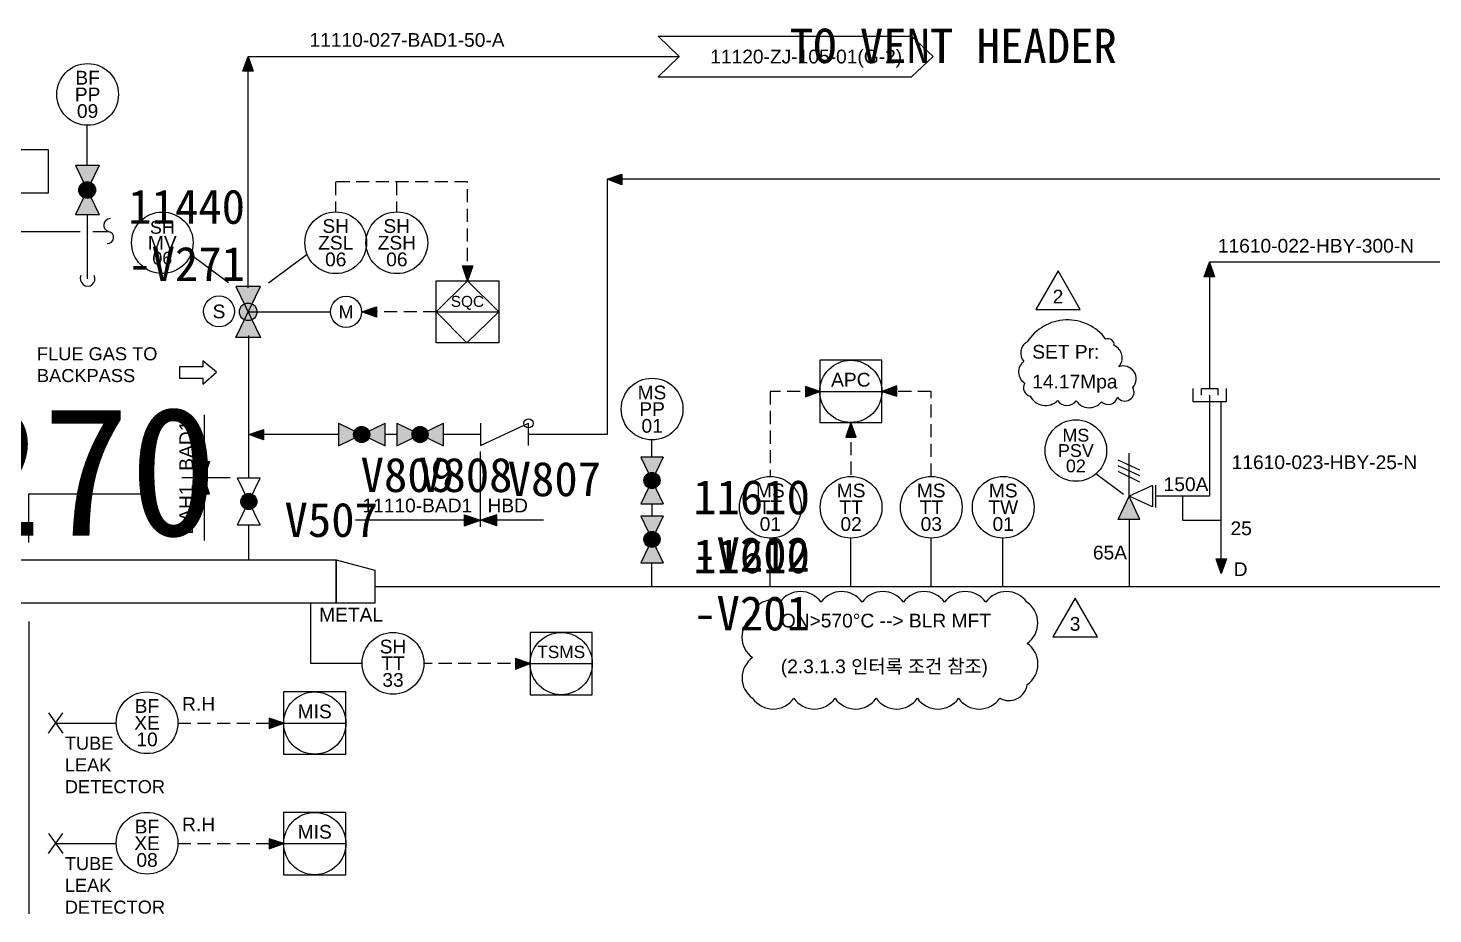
# Model space of a CAD drawing. Header units: millimetres. Extents: x 0 to 643, y 0 to 297.
# Drawn here: x 192.4 to 294.7, y 169.4 to 233.9 of the extents above; entities that cross this region are included whole.
import ezdxf
from ezdxf.enums import TextEntityAlignment as Align

# ---------------------------------------------------------------- set-up
doc = ezdxf.new("R2018")
doc.units = ezdxf.units.MM
doc.linetypes.add('HIDDEN2', pattern=[4.7625, 3.175, -1.5875])
for name, color, linetype in [('1_Valve', 7, 'Continuous'), ('2_Opc', 7, 'Continuous'), ('3_I&C', 7, 'Continuous'), ('5_Etc', 7, 'Continuous'), ('6_PIPE(기타)', 7, 'Continuous'), ('6_PIPE(연료)', 2, 'Continuous'), ('6_PIPE(증기)', 1, 'Continuous'), ('7_REVISION', 7, 'Continuous')]:
    doc.layers.add(name, color=color, linetype=linetype)
doc.styles.get("Standard").update_dxf_attribs({"font": 'arial.ttf'})

# ---------------------------------------------------------------- blocks, each defined once
blk = doc.blocks.new('LOCAL INSTRUMENT_')
at = {"color": 0, "linetype": 'ByBlock', "ltscale": 0.1}
blk.add_circle((0, 0), 2.41, dxfattribs=at)
at = {"color": 0}
for tag, p in [('TAG01', (-0.01, 1.3)), ('TAG02', (0, 0)), ('TAG03', (0, -1.3))]:
    blk.add_attdef(tag, text='', height=1, dxfattribs=at).set_placement(p, align=Align.MIDDLE_CENTER)
blk = doc.blocks.new('*U14')
h = blk.add_hatch(color=0)
h.dxf.hatch_style = 1
h.paths.add_polyline_path([(-0.26, 0.53, -0.228749), (0.26, 0.53), (0.82, 1.71), (-0.82, 1.71)])
h = blk.add_hatch(color=0)
h.dxf.hatch_style = 1
edge = h.paths.add_edge_path()
edge.add_arc((0, 0), 0.589, 0, 360)
h = blk.add_hatch(color=0)
h.dxf.hatch_style = 1
h.paths.add_polyline_path([(0.82, -1.71), (0.26, -0.53, -0.228749), (-0.26, -0.53), (-0.82, -1.71)])
at = {"color": 0, "linetype": 'ByBlock', "ltscale": 0.1}
for p, q in [((0.82, 1.71), (-0.82, 1.71)), ((0.82, 1.71), (-0.82, -1.71)), ((-0.82, 1.71), (0.82, -1.71)), ((-0.82, -1.71), (0.82, -1.71))]:
    blk.add_line(p, q, dxfattribs=at)
at = {"color": 0}
blk.add_circle((0, 0), 0.589, dxfattribs=at)
at = {"color": 0, "lineweight": 30, "flags": 106}
blk.add_attdef('TAG01', text='', height=1, dxfattribs=at).set_placement((0, -2), align=Align.MIDDLE_CENTER)
at = {"color": 0}
blk.add_attdef('DESCRIPTION01', text='', height=1, dxfattribs=at).set_placement((0, -3.5), align=Align.MIDDLE_CENTER)
blk = doc.blocks.new('INDICATE DISPLAY_')
at = {"color": 0}
blk.add_line((-2.43, 0), (2.43, 0), dxfattribs=at)
blk.add_lwpolyline([(2.43, 2.43), (-2.43, 2.43), (-2.43, -2.43), (2.43, -2.43)], close=True, dxfattribs=at)
blk.add_circle((0, 0), 2.43, dxfattribs=at)
for tag, p in [('TAG01', (0, 0.91)), ('TAG02', (0, -0.91))]:
    blk.add_attdef(tag, text='', height=1, dxfattribs=at).set_placement(p, align=Align.MIDDLE_CENTER)
blk = doc.blocks.new('*U28')
h = blk.add_hatch(color=0)
h.dxf.hatch_style = 1
h.paths.add_polyline_path([(-0.25, 0.53, -0.228749), (0.25, 0.53), (0.82, 1.7), (-0.82, 1.7)])
h = blk.add_hatch(color=0)
h.dxf.hatch_style = 1
edge = h.paths.add_edge_path()
edge.add_arc((0, 0), 0.586, 0, 360)
h = blk.add_hatch(color=0)
h.dxf.hatch_style = 1
h.paths.add_polyline_path([(0.82, -1.7), (0.25, -0.53, -0.228749), (-0.25, -0.53), (-0.82, -1.7)])
at = {"color": 0, "linetype": 'ByBlock', "ltscale": 0.1}
for p, q in [((0.82, 1.7), (-0.82, 1.7)), ((0.82, 1.7), (-0.82, -1.7)), ((-0.82, 1.7), (0.82, -1.7)), ((-0.82, -1.7), (0.82, -1.7))]:
    blk.add_line(p, q, dxfattribs=at)
at = {"color": 0}
blk.add_circle((0, 0), 0.586, dxfattribs=at)
at = {"color": 0, "lineweight": 30, "flags": 106}
blk.add_attdef('TAG01', text='', height=1, dxfattribs=at).set_placement((0, -2), align=Align.MIDDLE_CENTER)
at = {"color": 0}
blk.add_attdef('DESCRIPTION01', text='', height=1, dxfattribs=at).set_placement((0, -3.5), align=Align.MIDDLE_CENTER)
blk = doc.blocks.new('*U30')
h = blk.add_hatch(color=0)
h.dxf.hatch_style = 1
h.paths.add_polyline_path([(0.78, -1.71), (0, 0), (-0.78, -1.71)])
at = {"color": 0}
for p, q in [((0, 0), (0, 3.14)), ((0.78, 1.9), (-0.78, 2.62)), ((0.78, 1.49), (-0.78, 2.2)), ((0.78, 1.03), (-0.78, 1.79)), ((-0.78, -1.71), (0, 0)), ((1.71, 0.78), (0, 0)), ((1.71, -0.78), (0, 0)), ((0.78, -1.71), (0, 0)), ((1.71, 0.78), (1.71, -0.78)), ((0.78, -1.71), (-0.78, -1.71))]:
    blk.add_line(p, q, dxfattribs=at)
blk.add_circle((-3.87, 3.32), 2.24, dxfattribs=at)
for tag, p in [('TAG01', (-3.87, 4.44)), ('TAG02', (-3.87, 3.32)), ('TAG03', (-3.87, 2.2))]:
    blk.add_attdef(tag, text='', height=0.932, dxfattribs=at).set_placement(p, align=Align.MIDDLE_CENTER)
blk = doc.blocks.new('PROCESS LINE BREAK_')
at = {"color": 0, "linetype": 'ByBlock', "ltscale": 0.1}
for p, q in [((-9.9, 1.58), (9.9, 1.58)), ((-8.24, 0), (-9.9, 1.58)), ((11.6, 0), (9.9, 1.58)), ((-8.24, 0), (-9.9, -1.58)), ((11.6, 0), (9.9, -1.58)), ((-9.9, -1.58), (9.9, -1.58))]:
    blk.add_line(p, q, dxfattribs=at)
at = {"color": 0, "lineweight": 30, "flags": 104}
blk.add_attdef('DESCRIPTION02_', text='', height=1.2, dxfattribs=at).set_placement((0.83, 2.58), align=Align.BOTTOM_CENTER)
at = {"color": 0}
blk.add_attdef('DESCRIPTION01_', text='', height=1.2, dxfattribs=at).set_placement((1.68, 0), align=Align.MIDDLE_CENTER)
blk = doc.blocks.new('*U31')
h = blk.add_hatch(color=0)
h.dxf.hatch_style = 1
edge = h.paths.add_edge_path()
edge.add_arc((0, 0), 0.586, 0, 360)
at = {"color": 0, "linetype": 'ByBlock', "ltscale": 0.1}
for p, q in [((0.82, 1.7), (-0.82, 1.7)), ((0.82, 1.7), (-0.82, -1.7)), ((-0.82, 1.7), (0.82, -1.7)), ((-0.82, -1.7), (0.82, -1.7))]:
    blk.add_line(p, q, dxfattribs=at)
at = {"color": 0}
blk.add_circle((0, 0), 0.586, dxfattribs=at)
at = {"color": 0, "lineweight": 30, "flags": 106}
blk.add_attdef('TAG01', text='', height=1, dxfattribs=at).set_placement((0, -2), align=Align.MIDDLE_CENTER)
at = {"color": 0}
blk.add_attdef('DESCRIPTION01', text='', height=1, dxfattribs=at).set_placement((0, -3.5), align=Align.MIDDLE_CENTER)
blk = doc.blocks.new('*U32')
h = blk.add_hatch(color=0)
h.dxf.hatch_style = 1
h.paths.add_polyline_path([(-1.17, 0.4), (-1.17, -0.4), (0, 0)])
h = blk.add_hatch(color=0)
h.dxf.hatch_style = 1
h.paths.add_polyline_path([(1.17, -0.4), (1.17, 0.4), (0, 0)])
at = {"color": 0}
for p, q in [((0, 1.62), (0, -1.91)), ((-1.17, 0), (-4.58, 0)), ((-1.17, 0.4), (-1.17, -0.4)), ((-1.17, 0.4), (0, 0)), ((-1.17, -0.4), (0, 0)), ((1.17, 0.4), (0, 0)), ((1.17, -0.4), (0, 0)), ((1.17, 0.4), (1.17, -0.4)), ((4.58, 0), (1.17, 0))]:
    blk.add_line(p, q, dxfattribs=at)
blk.add_attdef('DESCRIPTION01_', text='', height=1, dxfattribs=at).set_placement((-0.5, 0.5), align=Align.BOTTOM_RIGHT)
blk.add_attdef('DESCRIPTION02_', text='', height=1, dxfattribs=at).set_placement((0.5, 0.5), align=Align.BOTTOM_LEFT)
blk = doc.blocks.new('DIGITAL LOGIC CONTROLS_')
at = {"color": 0}
for p, q in [((-2.43, 0), (-4.85, -2.41)), ((0, -2.41), (-2.43, 0)), ((-4.85, -2.41), (-2.47, -4.81)), ((-4.85, -2.41), (0, -2.41)), ((-2.47, -4.81), (0, -2.41))]:
    blk.add_line(p, q, dxfattribs=at)
blk.add_lwpolyline([(-4.85, 0), (0, 0), (0, -4.81), (-4.85, -4.81)], close=True, dxfattribs=at)
blk.add_attdef('TAG01', text='', height=0.8, dxfattribs=at).set_placement((-2.43, -1.61), align=Align.MIDDLE_CENTER)
blk = doc.blocks.new('*U36')
h = blk.add_hatch(color=0)
h.dxf.hatch_style = 1
h.paths.add_polyline_path([(-0.27, 0.55, -0.228749), (0.27, 0.55), (0.86, 1.78), (-0.86, 1.78)])
h = blk.add_hatch(color=0)
h.dxf.hatch_style = 1
edge = h.paths.add_edge_path()
edge.add_arc((0, 0), 0.614, 0, 360)
h = blk.add_hatch(color=0)
h.dxf.hatch_style = 1
h.paths.add_polyline_path([(0.86, -1.78), (0.27, -0.55, -0.228749), (-0.27, -0.55), (-0.86, -1.78)])
at = {"color": 0, "linetype": 'ByBlock', "ltscale": 0.1}
for p, q in [((0.86, 1.78), (-0.86, 1.78)), ((0.86, 1.78), (-0.86, -1.78)), ((-0.86, 1.78), (0.86, -1.78)), ((-0.86, -1.78), (0.86, -1.78))]:
    blk.add_line(p, q, dxfattribs=at)
at = {"color": 0}
blk.add_circle((0, 0), 0.614, dxfattribs=at)
at = {"color": 0, "lineweight": 30, "flags": 106}
blk.add_attdef('TAG01', text='', height=1, dxfattribs=at).set_placement((0, -2), align=Align.MIDDLE_CENTER)
at = {"color": 0}
blk.add_attdef('DESCRIPTION01', text='', height=1, dxfattribs=at).set_placement((0, -3.5), align=Align.MIDDLE_CENTER)
blk = doc.blocks.new('*U11')
at = {"color": 0}
for tag, p in [('TAG01', (5, 1.5)), ('DESCRIPTION01', (5, -2.07))]:
    blk.add_attdef(tag, text='', height=1, dxfattribs=at).set_placement(p, align=Align.MIDDLE_CENTER)
blk = doc.blocks.new('PIPE CLASS CHANGE_1')
h = blk.add_hatch(color=0)
h.dxf.hatch_style = 1
h.paths.add_polyline_path([(-1.17, 0.4), (-1.17, -0.4), (0, 0)])
h = blk.add_hatch(color=0)
h.dxf.hatch_style = 1
h.paths.add_polyline_path([(1.17, -0.4), (1.17, 0.4), (0, 0)])
at = {"color": 0}
for p, q in [((-1.17, 0), (-9.11, 0)), ((-1.17, 0.4), (-1.17, -0.4)), ((-1.17, 0.4), (0, 0)), ((-1.17, -0.4), (0, 0)), ((0, 0.48), (0, -5)), ((1.17, 0.4), (0, 0)), ((1.17, -0.4), (0, 0)), ((1.17, 0.4), (1.17, -0.4)), ((4.58, 0), (1.17, 0))]:
    blk.add_line(p, q, dxfattribs=at)
blk.add_attdef('DESCRIPTION01_', text='', height=1, dxfattribs=at).set_placement((-0.5, 0.5), align=Align.BOTTOM_RIGHT)
blk.add_attdef('DESCRIPTION02_', text='', height=1, dxfattribs=at).set_placement((0.5, 0.5), align=Align.BOTTOM_LEFT)
blk = doc.blocks.new('REVISION')
at = {"color": 0, "lineweight": 25}
blk.add_lwpolyline([(1.8, 0), (0, 3.13), (-1.8, 0)], close=True, dxfattribs=at)
at = {"color": 0, "lineweight": -2}
blk.add_attdef('DESCRIPTION01', text='', height=1.04, dxfattribs=at).set_placement((0, 1.04), align=Align.MIDDLE_CENTER)
blk = doc.blocks.new('*U46')
at = {"color": 0}
for p, q in [((-2.735, -2.13), (-2.735, -3.641)), ((-2.735, -3.641), (0.508, -2.13)), ((0.508, -3.641), (0.508, -2.13))]:
    blk.add_line(p, q, dxfattribs=at)
blk.add_circle((0.508, -2.13), 0.313, dxfattribs=at)
at = {"color": 0, "lineweight": 30, "flags": 104}
blk.add_attdef('TAG01', text='', height=1, dxfattribs=at).set_placement((-1.114, -4.885), align=Align.MIDDLE_CENTER)
at = {"color": 0}
blk.add_attdef('DESCRIPTION01', text='', height=1, dxfattribs=at).set_placement((-1.114, -6.885), align=Align.MIDDLE_CENTER)
blk = doc.blocks.new('*U47')
h = blk.add_hatch(color=0)
h.dxf.hatch_style = 1
h.paths.add_polyline_path([(-11.66, 6.96, -0.112916), (-11.39, 7.03, -0.112916), (-11.11, 6.96), (-10.49, 8.24), (-12.28, 8.24)])
h = blk.add_hatch(color=0)
h.dxf.hatch_style = 1
h.paths.add_polyline_path([(-11.11, 6.96), (-11.39, 6.39), (-11.11, 5.81, 0.627672)])
h.paths.add_polyline_path([(-11.11, 6.96, 0.112916), (-11.39, 7.03, 0.112916), (-11.66, 6.96), (-11.39, 6.39)])
h.paths.add_polyline_path([(-11.66, 5.81), (-11.39, 6.39), (-11.66, 6.96, 0.627672)])
h.paths.add_polyline_path([(-11.11, 5.81), (-11.39, 6.39), (-11.66, 5.81, 0.112916), (-11.39, 5.75, 0.112916)])
h = blk.add_hatch(color=0)
h.dxf.hatch_style = 1
h.paths.add_polyline_path([(-12.28, 4.53), (-10.49, 4.53), (-11.11, 5.81, -0.228749), (-11.66, 5.81)])
at = {"color": 0}
for p, q in [((-10.49, 8.24), (-12.28, 8.24)), ((-12.28, 4.53), (-10.49, 8.24)), ((-12.28, 8.24), (-10.49, 4.53)), ((-11.39, 6.39), (-5.39, 6.39)), ((-10.49, 4.53), (-12.28, 4.53))]:
    blk.add_line(p, q, dxfattribs=at)
for centre, radius in [((-17.64, 11.42), 2.24), ((-4.26, 6.39), 1.13), ((-11.39, 6.39), 0.639)]:
    blk.add_circle(centre, radius, dxfattribs=at)
at = {"color": 0, "insert": (-4.26, 6.39), "char_height": 0.928, "attachment_point": 5}
blk.add_mtext_dynamic_manual_height_columns('M', width=4.2777, gutter_width=4.64, heights=[0], dxfattribs=at)
at = {"color": 0}
for tag, height, p in [('TAG01', 0.933, (-17.64, 12.55)), ('TAG02', 0.933, (-17.64, 11.42)), ('TAG03', 0.933, (-17.64, 10.3)), ('DESCRIPTION01', 1, (-5.02, -2.02))]:
    blk.add_attdef(tag, text='', height=height, dxfattribs=at).set_placement(p, align=Align.MIDDLE_CENTER)

msp = doc.modelspace()

# ---------------------------------------------------------------- hatches: boundary and pattern name
at = {"layer": '3_I&C'}
h = msp.add_hatch(color=256, dxfattribs=at)
h.dxf.hatch_style = 1
h.paths.add_polyline_path([(224.01, 216.53), (224.36, 215.46), (224.76, 216.53)])
h = msp.add_hatch(color=256, dxfattribs=at)
h.dxf.hatch_style = 1
h.paths.add_polyline_path([(217.74, 213.55), (216.67, 213.2), (217.74, 212.8)])
h = msp.add_hatch(color=256, dxfattribs=at)
h.dxf.hatch_style = 1
h.paths.add_polyline_path([(248.97, 207), (250.02, 207.4), (248.97, 207.76)])
h = msp.add_hatch(color=256, dxfattribs=at)
h.dxf.hatch_style = 1
h.paths.add_polyline_path([(255.62, 207.8), (254.54, 207.4), (255.62, 207.04)])
h = msp.add_hatch(color=256, dxfattribs=at)
h.dxf.hatch_style = 1
h.paths.add_polyline_path([(252.68, 204.06), (252.28, 205.14), (251.92, 204.06)])
h = msp.add_hatch(color=256, dxfattribs=at)
h.dxf.hatch_style = 1
h.paths.add_polyline_path([(227.86, 187.18), (228.93, 187.58), (227.86, 187.94)])
h = msp.add_hatch(color=256, dxfattribs=at)
h.dxf.hatch_style = 1
h.paths.add_polyline_path([(209.91, 182.86), (210.98, 183.25), (209.91, 183.61)])
h = msp.add_hatch(color=256, dxfattribs=at)
h.dxf.hatch_style = 1
h.paths.add_polyline_path([(209.91, 174.08), (210.98, 174.47), (209.91, 174.83)])
at = {"layer": '6_PIPE(기타)'}
h = msp.add_hatch(color=256, dxfattribs=at)
h.dxf.hatch_style = 1
h.paths.add_polyline_path([(278.77, 215.74), (278.41, 216.81), (278.02, 215.74)])
h = msp.add_hatch(color=256, dxfattribs=at)
h.dxf.hatch_style = 1
h.paths.add_polyline_path([(278.89, 195.21), (279.25, 194.13), (279.65, 195.21)])
at = {"layer": '6_PIPE(연료)'}
h = msp.add_hatch(color=256, dxfattribs=at)
h.dxf.hatch_style = 1
h.paths.add_polyline_path([(208.75, 230.71), (208.4, 231.78), (208, 230.71)])
h = msp.add_hatch(color=256, dxfattribs=at)
h.dxf.hatch_style = 1
h.paths.add_polyline_path([(235.6, 223.21), (234.53, 222.85), (235.6, 222.45)])
h = msp.add_hatch(color=256, dxfattribs=at)
h.dxf.hatch_style = 1
h.paths.add_polyline_path([(209.51, 204.62), (208.44, 204.26), (209.51, 203.86)])

# ---------------------------------------------------------------- linework, layer by layer
msp.add_lwpolyline([(245.13, 185.05, 0.520567), (248.13, 185.05, 0.520567), (251.13, 185.05, 0.520567), (254.13, 185.05, 0.520567), (257.13, 185.05, 0.520567), (260.13, 185.05, 0.520567), (263.13, 185.05, 0.520567), (265.13, 186.05, 0.520567), (265.13, 189.05, 0.520567), (265.11, 192.04, 0.520567), (262.11, 192.04, 0.520567), (259.11, 192.04, 0.520567), (256.11, 192.04, 0.520567), (253.11, 192.04, 0.520567), (250.11, 192.04, 0.520567), (247.11, 192.04, 0.520567), (245.13, 191.01, 0.520567), (245.13, 188.01, 0.520567)], format="xyb", close=True)
at = {"layer": '1_Valve'}
for p, q in [((206.97, 215.3), (204.21, 217.35)), ((272.14, 199.89), (270.13, 201.39))]:
    msp.add_line(p, q, dxfattribs=at)
msp.add_circle((206.27, 213.22), 1.13, dxfattribs=at)
at = {"layer": '3_I&C'}
for p, q in [((196.67, 223.84), (196.67, 226.78)), ((196.7, 215.6), (196.69, 220.28)), ((209.87, 215.3), (212.69, 217.4)), ((237.79, 202.61), (237.79, 203.86)), ((246.4, 193.18), (246.4, 196.72)), ((252.28, 193.18), (252.28, 196.72)), ((258.12, 193.18), (258.12, 196.72)), ((263.36, 193.18), (263.36, 196.72)), ((212.96, 187.58), (212.96, 191.99)), ((216.7, 187.58), (212.96, 187.58)), ((193.86, 182.52), (194.89, 183.99)), ((193.86, 183.99), (194.89, 182.52)), ((194.38, 183.25), (198.79, 183.25)), ((193.86, 173.74), (194.89, 175.21)), ((193.86, 175.21), (194.89, 173.74)), ((194.38, 174.48), (198.79, 174.48))]:
    msp.add_line(p, q, dxfattribs=at)
at = {"layer": '3_I&C', "linetype": 'HIDDEN2', "ltscale": 0.3}
for p, q in [((224.36, 222.65), (214.75, 222.65)), ((214.75, 222.65), (214.75, 220.47)), ((219.2, 222.65), (219.2, 220.47)), ((224.36, 215.46), (224.36, 222.65)), ((222.1, 213.2), (216.65, 213.2)), ((250.02, 207.4), (246.4, 207.4)), ((246.4, 207.4), (246.4, 201.2)), ((258.12, 207.4), (254.55, 207.4)), ((258.12, 201.2), (258.12, 207.4)), ((252.28, 205.14), (252.28, 201.2)), ((228.93, 187.58), (221.19, 187.58)), ((203.27, 183.25), (210.98, 183.25)), ((203.27, 174.48), (210.98, 174.47))]:
    msp.add_line(p, q, dxfattribs=at)
at = {"layer": '3_I&C'}
for points in [[(224.01, 216.53), (224.76, 216.53), (224.36, 215.46), (224.01, 216.53)], [(217.74, 213.55), (217.74, 212.8), (216.67, 213.2), (217.74, 213.55)], [(248.97, 207.76), (248.97, 207), (250.02, 207.4), (248.97, 207.76)], [(255.62, 207.04), (255.62, 207.8), (254.54, 207.4), (255.62, 207.04)], [(251.92, 204.06), (252.68, 204.06), (252.28, 205.14), (251.92, 204.06)], [(227.86, 187.94), (227.86, 187.18), (228.93, 187.58), (227.86, 187.94)], [(209.91, 183.61), (209.91, 182.86), (210.98, 183.25), (209.91, 183.61)], [(209.91, 174.83), (209.91, 174.08), (210.98, 174.47), (209.91, 174.83)]]:
    msp.add_lwpolyline(points, dxfattribs=at)
msp.add_arc((196.7, 215.6), 0.536, 154.0448, 25.9552, dxfattribs=at)
at = {"layer": '5_Etc'}
for points in [[(193.86, 224.99), (147.95, 224.99), (147.95, 221.86), (193.86, 221.86)], [(147.95, 195.13), (214.79, 195.13), (214.79, 191.99), (147.95, 191.99)]]:
    msp.add_lwpolyline(points, close=True, dxfattribs=at)
msp.add_lwpolyline([(214.79, 195.13), (217.61, 194.37), (217.61, 191.99), (214.79, 191.99), (214.79, 195.13)], dxfattribs=at)
at = {"layer": '6_PIPE(기타)'}
for p, q in [((188.82, 219.04), (196.17, 219.04)), ((197.08, 219.04), (198.23, 219.04)), ((299.03, 216.81), (278.41, 216.81)), ((278.41, 216.81), (278.41, 207.6)), ((277.22, 206.64), (277.22, 207.6)), ((277.82, 207.12), (277.82, 207.6)), ((277.82, 207.6), (279.01, 207.6)), ((278.41, 207.12), (278.41, 199.77)), ((279.01, 207.6), (279.01, 207.12)), ((279.61, 207.6), (279.61, 206.64)), ((279.61, 206.64), (277.22, 206.64)), ((279.25, 194.13), (279.25, 206.64)), ((274.48, 200.57), (274.48, 198.94)), ((192.43, 196.4), (192.43, 199.93)), ((192.43, 199.93), (200.93, 199.93)), ((278.41, 199.77), (274.48, 199.77)), ((276.43, 199.77), (276.43, 198.03)), ((276.43, 198.03), (279.25, 198.03)), ((192.43, 190.64), (192.43, 169.35))]:
    msp.add_line(p, q, dxfattribs=at)
for points in [[(278.77, 215.74), (278.02, 215.74), (278.41, 216.81), (278.77, 215.74)], [(206.09, 208.79), (205.1, 209.62), (205.1, 209.19), (203.39, 209.19), (203.39, 208.35), (205.1, 208.35), (205.1, 207.92), (206.09, 208.79)], [(278.89, 195.21), (279.65, 195.21), (279.25, 194.13), (278.89, 195.21)]]:
    msp.add_lwpolyline(points, dxfattribs=at)
for centre, radius, start, end in [((198.36, 219.5), 0.485, 93.2992, 254.807), ((198.15, 218.6), 0.441, 267.9156, 79.1182), ((201.03, 200.38), 0.462, 90.2373, 257.3558), ((200.85, 199.5), 0.441, 267.9156, 79.1182)]:
    msp.add_arc(centre, radius, start, end, dxfattribs=at)
at = {"layer": '6_PIPE(연료)'}
for p, q in [((208.4, 214.95), (208.4, 231.78)), ((208.4, 231.78), (239.81, 231.78)), ((372.9, 222.85), (234.53, 222.85)), ((234.53, 222.85), (234.53, 204.26)), ((208.44, 201.08), (208.44, 211.47)), ((214.96, 204.26), (208.44, 204.26)), ((219.21, 204.26), (218.35, 204.26)), ((225.32, 204.26), (222.61, 204.26)), ((234.53, 204.26), (228.81, 204.26)), ((208.44, 195.13), (208.44, 197.68))]:
    msp.add_line(p, q, dxfattribs=at)
for points in [[(208.75, 230.71), (208, 230.71), (208.4, 231.78), (208.75, 230.71)], [(235.6, 223.21), (235.6, 222.45), (234.53, 222.85), (235.6, 223.21)], [(209.51, 204.62), (209.51, 203.86), (208.44, 204.26), (209.51, 204.62)]]:
    msp.add_lwpolyline(points, dxfattribs=at)
at = {"layer": '6_PIPE(증기)'}
for p, q in [((237.79, 199.21), (237.79, 198.32)), ((272.54, 198.03), (272.54, 193.18)), ((237.79, 193.18), (237.79, 194.92)), ((217.61, 193.18), (372.9, 193.18))]:
    msp.add_line(p, q, dxfattribs=at)
at = {"layer": '7_REVISION'}
for centre, radius, start, end in [((268.06, 209.11), 3.49, 36.9184, 147.1763), ((265.57, 210.2), 0.923, 120.9509, 221.8008), ((271.01, 210.79), 0.447, 352.8747, 110.6584), ((271.07, 209.84), 0.973, 317.7078, 66.6925), ((265.47, 208.81), 0.97, 126.8136, 237.9031), ((272.13, 208.31), 0.938, 317.7613, 111.4143), ((265.47, 207.66), 0.616, 147.3871, 257.3877), ((272.24, 207.36), 0.666, 215.2392, 29.3267), ((266.46, 207.63), 1.26, 206.8932, 314.4005), ((268.02, 207.19), 0.823, 214.2458, 324.973), ((269.64, 207.34), 1.13, 213.3655, 322.1387), ((271.02, 207.15), 0.705, 226.2256, 345.0536)]:
    msp.add_arc(centre, radius, start, end, dxfattribs=at)

# ---------------------------------------------------------------- block references
at = {"layer": '1_Valve'}
ref = msp.add_blockref('*U36', (196.67, 222.06), dxfattribs=at)
lines = msp.add_mtext('11440\\P-V271', dxfattribs={"layer": '0', "color": 0, "insert": (199.66, 222.1), "char_height": 2.5, "attachment_point": 1})
ref.add_attrib('TAG01', '', (199.66, 222.1), dxfattribs={"flags": 104}).embed_mtext(lines)
ref = msp.add_blockref('*U47', (219.78, 206.8), dxfattribs=at)
ref.add_attrib('TAG01', 'SH', dxfattribs={"layer": '0', "color": 0, "height": 0.933}).set_placement((202.14, 219.34), align=Align.MIDDLE_CENTER)
ref.add_attrib('TAG02', 'MV', dxfattribs={"layer": '0', "color": 0, "height": 1}).set_placement((202.14, 218.22), align=Align.MIDDLE_CENTER)
ref.add_attrib('TAG03', '06', dxfattribs={"layer": '0', "color": 0, "height": 0.933}).set_placement((202.14, 217.1), align=Align.MIDDLE_CENTER)
ref.add_attrib('DESCRIPTION01', 'S', dxfattribs={"layer": '0', "color": 0, "height": 1}).set_placement((206.27, 213.22), align=Align.MIDDLE_CENTER)
ref = msp.add_blockref('*U14', (141.8, 208.19), dxfattribs=dict(at, rotation=90))
lines = msp.add_mtext('11440-V270', dxfattribs={"layer": '0', "color": 0, "insert": (142.26, 206.29), "char_height": 9.392, "attachment_point": 1})
ref.add_attrib('TAG01', '', (142.26, 206.29), dxfattribs={"flags": 104}).embed_mtext(lines)
ref = msp.add_blockref('*U28', (216.66, 204.26), dxfattribs=dict(at, rotation=90))
lines = msp.add_mtext('V809', dxfattribs={"layer": '0', "color": 0, "insert": (216.58, 202.57), "char_height": 2.5, "attachment_point": 1})
ref.add_attrib('TAG01', '', (216.58, 202.57), dxfattribs={"flags": 104}).embed_mtext(lines)
ref = msp.add_blockref('*U28', (220.91, 204.26), dxfattribs=dict(at, rotation=90))
lines = msp.add_mtext('V808', dxfattribs={"layer": '0', "color": 0, "insert": (220.84, 202.57), "char_height": 2.5, "attachment_point": 1})
ref.add_attrib('TAG01', '', (220.84, 202.57), dxfattribs={"flags": 104}).embed_mtext(lines)
ref = msp.add_blockref('*U46', (228.26, 207.37), dxfattribs=dict(at, xscale=1.077625483031632, yscale=1.077625483031632, zscale=1.077625483031632))
lines = msp.add_mtext('V807', dxfattribs={"layer": '0', "color": 0, "insert": (227.29, 202.27), "char_height": 2.5, "attachment_point": 1})
ref.add_attrib('TAG01', '', (227.29, 202.27), dxfattribs={"flags": 104}).embed_mtext(lines)
msp.add_blockref('*U30', (272.54, 199.77), dxfattribs=at).add_auto_attribs({'TAG01': 'MS', 'TAG02': 'PSV', 'TAG03': '02'})
ref = msp.add_blockref('*U28', (237.8, 200.91), dxfattribs=at)
lines = msp.add_mtext('11610\\P-V202', dxfattribs={"layer": '0', "color": 0, "insert": (240.8, 200.95), "char_height": 2.5, "attachment_point": 1})
ref.add_attrib('TAG01', '', (240.8, 200.95), dxfattribs={"flags": 104}).embed_mtext(lines)
ref = msp.add_blockref('*U31', (208.44, 199.38), dxfattribs=dict(at, rotation=180))
lines = msp.add_mtext('V507', dxfattribs={"layer": '0', "color": 0, "insert": (211.04, 199.3), "char_height": 2.5, "attachment_point": 1})
ref.add_attrib('TAG01', '', (211.04, 199.3), dxfattribs={"flags": 104}).embed_mtext(lines)
ref = msp.add_blockref('*U28', (237.8, 196.62), dxfattribs=at)
lines = msp.add_mtext('11610\\P-V201', dxfattribs={"layer": '0', "color": 0, "insert": (240.8, 196.66), "char_height": 2.5, "attachment_point": 1})
ref.add_attrib('TAG01', '', (240.8, 196.66), dxfattribs={"flags": 104}).embed_mtext(lines)
at = {"layer": '2_Opc'}
ref = msp.add_blockref('PROCESS LINE BREAK_', (247.47, 231.78), dxfattribs=dict(at, xscale=0.9318872133403724, yscale=0.9318872133403724, zscale=0.9318872133403724))
ref.add_attrib('DESCRIPTION01_', '11120-ZJ-105-01(G-2)', dxfattribs={"layer": '0', "color": 0, "height": 1}).set_placement((249.03, 231.78), align=Align.MIDDLE_CENTER)
lines = msp.add_mtext('TO VENT HEADER', dxfattribs={"layer": '0', "color": 0, "insert": (247.84, 233.81), "char_height": 2.5, "attachment_point": 1})
ref.add_attrib('DESCRIPTION02_', '', (247.84, 233.81), dxfattribs={"flags": 104}).embed_mtext(lines)
at = {"layer": '3_I&C'}
ref = msp.add_blockref('LOCAL INSTRUMENT_', (196.7, 229.02), dxfattribs=dict(at, xscale=0.9328066012362992, yscale=0.9328066012362992, zscale=0.9328066012362992))
ref.add_attrib('TAG01', 'BF', dxfattribs={"layer": '0', "color": 0, "height": 1}).set_placement((196.7, 230.24), align=Align.MIDDLE_CENTER)
ref.add_attrib('TAG02', 'PP', dxfattribs={"layer": '0', "color": 0, "height": 1}).set_placement((196.7, 229.02), align=Align.MIDDLE_CENTER)
ref.add_attrib('TAG03', '09', dxfattribs={"layer": '0', "color": 0, "height": 1}).set_placement((196.7, 227.81), align=Align.MIDDLE_CENTER)
ref = msp.add_blockref('LOCAL INSTRUMENT_', (214.77, 218.22), dxfattribs=dict(at, xscale=0.9328066012362992, yscale=0.9328066012362992, zscale=0.9328066012362992))
ref.add_attrib('TAG01', 'SH', dxfattribs={"layer": '0', "color": 0, "height": 1}).set_placement((214.77, 219.44), align=Align.MIDDLE_CENTER)
ref.add_attrib('TAG02', 'ZSL', dxfattribs={"layer": '0', "color": 0, "height": 1}).set_placement((214.77, 218.22), align=Align.MIDDLE_CENTER)
ref.add_attrib('TAG03', '06', dxfattribs={"layer": '0', "color": 0, "height": 1}).set_placement((214.77, 217.01), align=Align.MIDDLE_CENTER)
ref = msp.add_blockref('LOCAL INSTRUMENT_', (219.22, 218.22), dxfattribs=dict(at, xscale=0.9328066012362992, yscale=0.9328066012362992, zscale=0.9328066012362992))
ref.add_attrib('TAG01', 'SH', dxfattribs={"layer": '0', "color": 0, "height": 1}).set_placement((219.21, 219.44), align=Align.MIDDLE_CENTER)
ref.add_attrib('TAG02', 'ZSH', dxfattribs={"layer": '0', "color": 0, "height": 1}).set_placement((219.22, 218.22), align=Align.MIDDLE_CENTER)
ref.add_attrib('TAG03', '06', dxfattribs={"layer": '0', "color": 0, "height": 1}).set_placement((219.22, 217.01), align=Align.MIDDLE_CENTER)
ref = msp.add_blockref('DIGITAL LOGIC CONTROLS_', (226.65, 215.46), dxfattribs=dict(at, xscale=0.9410613136604467, yscale=0.9410613136604467, zscale=0.9410613136604467))
ref.add_attrib('TAG01', 'SQC', dxfattribs={"layer": '0', "color": 0, "height": 0.8}).set_placement((224.36, 213.95), align=Align.MIDDLE_CENTER)
ref = msp.add_blockref('INDICATE DISPLAY_', (252.28, 207.4), dxfattribs=dict(at, xscale=0.9323980496620473, yscale=0.9323980496620473, zscale=0.9323980496620473))
ref.add_attrib('TAG01', 'APC', dxfattribs={"layer": '0', "color": 0, "height": 1}).set_placement((252.28, 208.25), align=Align.MIDDLE_CENTER)
ref = msp.add_blockref('LOCAL INSTRUMENT_', (237.81, 206.11), dxfattribs=dict(at, xscale=0.9328066012362992, yscale=0.9328066012362992, zscale=0.9328066012362992))
ref.add_attrib('TAG01', 'MS', dxfattribs={"layer": '0', "color": 0, "height": 1}).set_placement((237.8, 207.32), align=Align.MIDDLE_CENTER)
ref.add_attrib('TAG02', 'PP', dxfattribs={"layer": '0', "color": 0, "height": 1}).set_placement((237.81, 206.11), align=Align.MIDDLE_CENTER)
ref.add_attrib('TAG03', '01', dxfattribs={"layer": '0', "color": 0, "height": 1}).set_placement((237.81, 204.89), align=Align.MIDDLE_CENTER)
ref = msp.add_blockref('LOCAL INSTRUMENT_', (246.42, 198.96), dxfattribs=dict(at, xscale=0.9328066012362992, yscale=0.9328066012362992, zscale=0.9328066012362992))
ref.add_attrib('TAG01', 'MS', dxfattribs={"layer": '0', "color": 0, "height": 1}).set_placement((246.42, 200.18), align=Align.MIDDLE_CENTER)
ref.add_attrib('TAG02', 'TT', dxfattribs={"layer": '0', "color": 0, "height": 1}).set_placement((246.42, 198.96), align=Align.MIDDLE_CENTER)
ref.add_attrib('TAG03', '01', dxfattribs={"layer": '0', "color": 0, "height": 1}).set_placement((246.42, 197.74), align=Align.MIDDLE_CENTER)
ref = msp.add_blockref('LOCAL INSTRUMENT_', (252.3, 198.96), dxfattribs=dict(at, xscale=0.9328066012362992, yscale=0.9328066012362992, zscale=0.9328066012362992))
ref.add_attrib('TAG01', 'MS', dxfattribs={"layer": '0', "color": 0, "height": 1}).set_placement((252.3, 200.18), align=Align.MIDDLE_CENTER)
ref.add_attrib('TAG02', 'TT', dxfattribs={"layer": '0', "color": 0, "height": 1}).set_placement((252.3, 198.96), align=Align.MIDDLE_CENTER)
ref.add_attrib('TAG03', '02', dxfattribs={"layer": '0', "color": 0, "height": 1}).set_placement((252.3, 197.74), align=Align.MIDDLE_CENTER)
ref = msp.add_blockref('LOCAL INSTRUMENT_', (258.14, 198.96), dxfattribs=dict(at, xscale=0.9328066012362992, yscale=0.9328066012362992, zscale=0.9328066012362992))
ref.add_attrib('TAG01', 'MS', dxfattribs={"layer": '0', "color": 0, "height": 1}).set_placement((258.13, 200.18), align=Align.MIDDLE_CENTER)
ref.add_attrib('TAG02', 'TT', dxfattribs={"layer": '0', "color": 0, "height": 1}).set_placement((258.14, 198.96), align=Align.MIDDLE_CENTER)
ref.add_attrib('TAG03', '03', dxfattribs={"layer": '0', "color": 0, "height": 1}).set_placement((258.14, 197.74), align=Align.MIDDLE_CENTER)
ref = msp.add_blockref('LOCAL INSTRUMENT_', (263.38, 198.96), dxfattribs=dict(at, xscale=0.9328066012362992, yscale=0.9328066012362992, zscale=0.9328066012362992))
ref.add_attrib('TAG01', 'MS', dxfattribs={"layer": '0', "color": 0, "height": 1}).set_placement((263.38, 200.18), align=Align.MIDDLE_CENTER)
ref.add_attrib('TAG02', 'TW', dxfattribs={"layer": '0', "color": 0, "height": 1}).set_placement((263.38, 198.96), align=Align.MIDDLE_CENTER)
ref.add_attrib('TAG03', '01', dxfattribs={"layer": '0', "color": 0, "height": 1}).set_placement((263.38, 197.74), align=Align.MIDDLE_CENTER)
ref = msp.add_blockref('LOCAL INSTRUMENT_', (218.94, 187.6), dxfattribs=dict(at, xscale=0.9328066012362992, yscale=0.9328066012362992, zscale=0.9328066012362992))
ref.add_attrib('TAG01', 'SH', dxfattribs={"layer": '0', "color": 0, "height": 1}).set_placement((218.94, 188.82), align=Align.MIDDLE_CENTER)
ref.add_attrib('TAG02', 'TT', dxfattribs={"layer": '0', "color": 0, "height": 1}).set_placement((218.94, 187.6), align=Align.MIDDLE_CENTER)
ref.add_attrib('TAG03', '33', dxfattribs={"layer": '0', "color": 0, "height": 1}).set_placement((218.94, 186.39), align=Align.MIDDLE_CENTER)
ref = msp.add_blockref('INDICATE DISPLAY_', (231.19, 187.58), dxfattribs=dict(at, xscale=0.9323980496620473, yscale=0.9323980496620473, zscale=0.9323980496620473))
ref.add_attrib('TAG01', 'TSMS', dxfattribs={"layer": '0', "color": 0, "height": 0.9}).set_placement((231.19, 188.43), align=Align.MIDDLE_CENTER)
ref = msp.add_blockref('LOCAL INSTRUMENT_', (201.03, 183.27), dxfattribs=dict(at, xscale=0.9328066012362992, yscale=0.9328066012362992, zscale=0.9328066012362992))
ref.add_attrib('TAG01', 'BF', dxfattribs={"layer": '0', "color": 0, "height": 1}).set_placement((201.02, 184.49), align=Align.MIDDLE_CENTER)
ref.add_attrib('TAG02', 'XE', dxfattribs={"layer": '0', "color": 0, "height": 1}).set_placement((201.03, 183.27), align=Align.MIDDLE_CENTER)
ref.add_attrib('TAG03', '10', dxfattribs={"layer": '0', "color": 0, "height": 1}).set_placement((201.03, 182.06), align=Align.MIDDLE_CENTER)
ref = msp.add_blockref('INDICATE DISPLAY_', (213.24, 183.25), dxfattribs=dict(at, xscale=0.9323980496620473, yscale=0.9323980496620473, zscale=0.9323980496620473))
ref.add_attrib('TAG01', 'MIS', dxfattribs={"layer": '0', "color": 0, "height": 1}).set_placement((213.24, 184.1), align=Align.MIDDLE_CENTER)
ref = msp.add_blockref('LOCAL INSTRUMENT_', (201.03, 174.5), dxfattribs=dict(at, xscale=0.9328066012362992, yscale=0.9328066012362992, zscale=0.9328066012362992))
ref.add_attrib('TAG01', 'BF', dxfattribs={"layer": '0', "color": 0, "height": 1}).set_placement((201.02, 175.71), align=Align.MIDDLE_CENTER)
ref.add_attrib('TAG02', 'XE', dxfattribs={"layer": '0', "color": 0, "height": 1}).set_placement((201.03, 174.5), align=Align.MIDDLE_CENTER)
ref.add_attrib('TAG03', '08', dxfattribs={"layer": '0', "color": 0, "height": 1}).set_placement((201.03, 173.28), align=Align.MIDDLE_CENTER)
ref = msp.add_blockref('INDICATE DISPLAY_', (213.24, 174.47), dxfattribs=dict(at, xscale=0.9323980496620473, yscale=0.9323980496620473, zscale=0.9323980496620473))
ref.add_attrib('TAG01', 'MIS', dxfattribs={"layer": '0', "color": 0, "height": 1}).set_placement((213.24, 175.33), align=Align.MIDDLE_CENTER)
at = {"layer": '5_Etc', "rotation": 90}
msp.add_blockref('*U32', (205.18, 201.12), dxfattribs=at).add_auto_attribs({'DESCRIPTION01_': 'BAH1', 'DESCRIPTION02_': 'BAD1'})
at = {"layer": '5_Etc'}
ref = msp.add_blockref('PIPE CLASS CHANGE_1', (225.32, 198.01), dxfattribs=dict(at, xscale=-1, rotation=180))
ref.add_attrib('DESCRIPTION01_', '11110-BAD1', dxfattribs={"layer": '0', "color": 0, "height": 1}).set_placement((224.71, 198.29), align=Align.BOTTOM_RIGHT)
ref.add_attrib('DESCRIPTION02_', 'HBD', dxfattribs={"layer": '0', "color": 0, "height": 1}).set_placement((225.82, 198.29), align=Align.BOTTOM_LEFT)
at = {"layer": '6_PIPE(기타)'}
for p, values in [((281.15, 216.5), {'TAG01': '11610-022-HBY-300-N'}), ((281.77, 200.74), {'TAG01': '11610-023-HBY-25-N'})]:
    msp.add_blockref('*U11', p, dxfattribs=at).add_auto_attribs(values)
at = {"layer": '6_PIPE(연료)'}
msp.add_blockref('*U11', (214.96, 231.49), dxfattribs=at).add_auto_attribs({'TAG01': '11110-027-BAD1-50-A'})
at = {"layer": '7_REVISION'}
ref = msp.add_blockref('REVISION', (267.37, 213.36), dxfattribs=dict(at, xscale=0.9021316474917782, yscale=0.9021316474917782, zscale=0.9021316474917782))
ref.add_attrib('DESCRIPTION01', '2', dxfattribs={"layer": '0', "color": 0, "lineweight": -2, "height": 1}).set_placement((267.37, 214.3), align=Align.MIDDLE_CENTER)
ref = msp.add_blockref('REVISION', (268.61, 189.53), dxfattribs=dict(at, xscale=0.9021316474917782, yscale=0.9021316474917782, zscale=0.9021316474917782))
ref.add_attrib('DESCRIPTION01', '3', dxfattribs={"layer": '0', "color": 0, "lineweight": -2, "height": 1}).set_placement((268.61, 190.47), align=Align.MIDDLE_CENTER)

# ---------------------------------------------------------------- texts
at = {"layer": '3_I&C', "attachment_point": 1}
for s, width, insert, char_height in [('METAL', 5.2615, (213.56, 191.64), 1), ('R.H', 5.2615, (203.58, 185.14), 1), ('TUBE\\PLEAK\\PDETECTOR', 9.5374, (195.04, 182.26), 0.95), ('R.H', 5.2615, (203.58, 176.37), 1), ('TUBE\\PLEAK\\PDETECTOR', 9.1003, (195.04, 173.49), 0.95)]:
    msp.add_mtext_dynamic_manual_height_columns(s, width=width, gutter_width=5, heights=[0], dxfattribs=dict(at, insert=insert, char_height=char_height))
at = {"layer": '6_PIPE(기타)', "attachment_point": 1}
for s, width, insert, char_height in [('FLUE GAS TO\\PBACKPASS', 16.5065, (193.01, 210.61), 0.95), ('150A', 5.2615, (275.06, 201.14), 1), ('25', 5.2615, (279.93, 197.93), 1), ('D', 5.2615, (280.16, 194.95), 1)]:
    msp.add_mtext_dynamic_manual_height_columns(s, width=width, gutter_width=5, heights=[0], dxfattribs=dict(at, insert=insert, char_height=char_height))
at = {"layer": '6_PIPE(증기)', "insert": (269.91, 196.16), "char_height": 1, "attachment_point": 1}
msp.add_mtext_dynamic_manual_height_columns('65A', width=5.2615, gutter_width=5, heights=[0], dxfattribs=at)
at = {"layer": '7_REVISION', "char_height": 1, "attachment_point": 1}
for s, width, insert in [('\\pxsm1.3;SET Pr:\\P14.17Mpa', 16.5065, (265.49, 210.78)), ('\\pxsm2;ON>570%%DC --> BLR MFT\\P(2.3.1.3 {\\fGulim|b0|i0|c129|p50;인터록 조건 참조)}', 20.5173, (247.18, 191.21))]:
    msp.add_mtext_dynamic_manual_height_columns(s, width=width, gutter_width=5, heights=[0], dxfattribs=dict(at, insert=insert))

doc.saveas('drawing.dxf')
